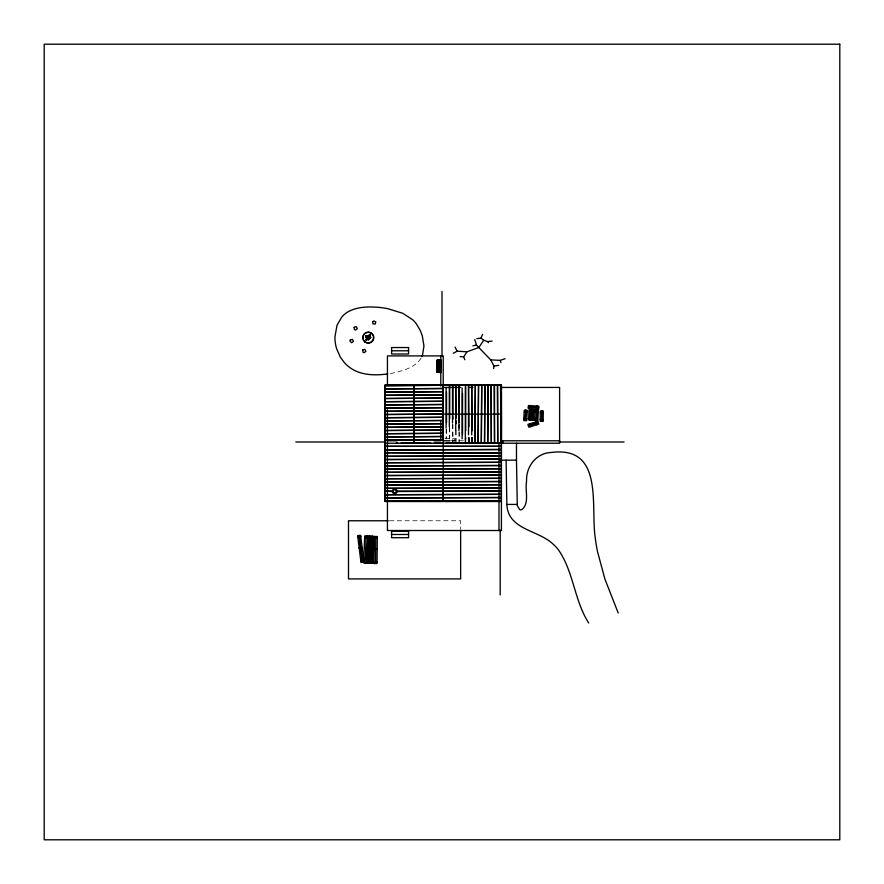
<?xml version="1.0" encoding="UTF-8"?>
<svg xmlns="http://www.w3.org/2000/svg" width="884" height="884" viewBox="0 0 884 884"><rect width="100%" height="100%" fill="white"/><g stroke="black" fill="none" stroke-linecap="round" stroke-linejoin="round"><path stroke-width="0.66" stroke-dasharray="4.42 3.31" d="M444.995 438.574L454.42 438.574L454.42 443.448M451.315 440.784L464.862 440.784M389.535 520.764L460.652 520.764L460.652 528.875M459.315 431.9L459.315 441.558M458.918 431.9L458.918 441.558M456.122 430.508L456.122 441.547M455.724 430.508L455.724 441.547M452.917 424.375L452.917 441.945L452.52 424.375M449.713 427.502L449.713 438.906M449.315 427.502L449.315 438.906M446.519 429.016L446.519 438.862M446.122 429.016L446.122 438.862M390.319 373.523A94.5 94.5 0 0 0 395.413 372.495C404.552 370.241 414.607 367.18 420.386 359.191A18.94 18.94 0 0 0 421.193 357.921"/><path stroke-width="1.33" d="M443.216 476.023L443.216 501.482L385.081 501.416L385.181 385.015L443.039 385.015L443.204 439.149M444.762 501.482L501.338 501.416L501.416 416.386M501.416 414.11L501.416 411.845M401.126 443.138L414.11 443.094L414.11 384.938L414.11 443.216M443.238 439.249L443.216 385.015L501.416 385.203L501.416 443.028L446.851 443.182M375.744 536.511L375.623 563.528L377.048 563.55L377.324 536.522L374.308 536.5L374.043 563.517L375.468 563.528M541.693 410.983L541.594 421.381L540.157 421.359L540.268 410.961L543.273 410.994L543.174 421.392L541.737 421.381L541.848 410.983M365.202 563.031L366.153 536.024M365.545 558.887L367.247 558.699M366.628 563.086L367.733 536.091M366.783 563.097L367.888 536.091M369.313 536.146L368.208 563.152L363.622 562.964L364.727 535.958L374.054 536.345L372.949 563.34L368.363 563.152L369.468 536.157M369.788 563.218L370.893 536.212M369.943 563.218L371.048 536.223M371.258 559.119L369.136 558.511M371.678 548.666L369.545 548.323M372.098 538.367L369.832 538.024M371.368 563.285L372.473 536.279M371.523 563.285L372.628 536.29M530.013 419.988L530.422 409.988M530.168 419.999L530.577 409.988M530.433 417.966L532.732 417.8M531.593 420.055L532.002 410.054M531.748 420.066L532.157 410.054M533.582 410.121L533.174 420.121L528.588 419.933L528.997 409.933L538.323 410.309L537.914 420.32L533.328 420.132L533.737 410.121M534.754 420.187L535.317 410.187M536.367 411.778L534.102 411.425M536.334 420.254L536.743 410.242M536.489 420.254L536.897 410.253M437.072 369.788L440.475 369.91L437.061 370.197L440.464 370.562L437.039 370.573L437.105 369.258L440.497 369.379L437.149 368.849L437.138 367.302M437.116 369.081L440.674 369.324L440.63 370.098L437.237 369.866M440.84 365.202L437.436 365.324L437.237 366.628L440.63 366.783L440.674 365.998L437.138 365.755L437.182 364.263L440.575 364.462L437.16 364.606L440.552 364.772L437.171 365.026L440.552 365.39L437.16 365.247L437.116 363.965L440.519 363.899L440.475 365.976L437.105 365.943L437.138 368.517L440.541 368.75M437.646 360.992L437.447 362.219L440.851 362.385L440.884 361.589L437.348 361.346L437.392 359.865L440.784 359.987L440.652 363.457L437.26 363.213L437.315 361.545L440.685 362.12M440.541 364.296L437.138 364.274L440.575 364.396L440.575 368.661L437.182 367.799L440.541 367.976L437.149 368.131L437.116 372.385L440.519 372.462L440.586 371.081L437.182 371.103L440.829 371.302M437.392 363.39L437.337 364.672L440.729 364.749L440.796 363.379L437.392 363.423L440.796 363.379M437.624 363.854L437.691 362.573L441.083 362.772L441.028 363.965L437.624 363.854L441.028 363.965M440.464 370.042L437.072 369.921L440.464 370.142L437.083 370.109L440.873 370.363L440.818 371.678L437.414 371.567L437.469 370.297L440.862 370.484M440.442 371.037L437.05 370.937L440.442 371.169L440.586 367.777L437.061 367.412L440.453 367.567M437.425 368.838L440.829 368.982L437.127 368.893L440.519 369.037L437.149 368.296L440.818 368.385L440.873 367.059L437.061 366.893L440.464 366.749L437.072 366.595L440.475 366.44L437.083 366.274L440.453 366.087L437.149 365.545L440.541 365.7L437.083 366.164L440.486 366.352L437.072 366.429L440.475 367.07L437.039 367.269L440.851 367.435L437.436 367.722L437.403 366.86L440.796 366.783L440.829 367.567L437.436 367.633L440.84 367.843M437.436 365.324L440.84 365.379L437.447 365.468L440.829 365.479L440.796 366.341L437.403 366.186M524.289 411.845L527.196 411.988M525.759 410.231L525.096 420.596L523.671 420.508L524.334 410.132L527.339 410.331L526.676 420.707L525.251 420.607L525.914 410.231M526.179 418.596L526.754 418.762L523.814 418.574M526.709 418.795L523.825 418.452M530.278 405.646L530.356 408.596M530.223 408.585L530.411 405.657M537.052 406.099L536.997 409.038L537.152 406.132M370.562 337.147L366.098 336.506L370.562 337.147L370.44 337.909C356.55 335.909 379.943 338.76 366.064 336.727L370.507 337.489L366.042 336.837M365.965 337.29L366.109 336.439L370.54 337.301M493.603 368.551L494.001 366.12L490.719 359.887L476.509 345.091L474.741 339.478M365.987 339.821L367.888 336.229L366.628 339.909L365.965 339.666L366.838 339.92L368.319 336.594L366.838 339.92M366.363 339.964L367.578 336.627L366.175 340.053L368.263 336.727M476.808 338.616L480.995 338.152L482.609 334.384M368.959 339.434C360.838 328.119 373.667 347.6 366.562 335.688M366.153 339.544L367.622 336.207M366.65 339.677L368.131 336.351M366.418 339.511L367.888 336.229M369.855 334.627C369.556 333.091 368.551 340.241 367.512 338.428M369.534 334.605L367.545 338.506L369.534 334.605L370.241 334.937M367.821 338.694L369.81 334.793M368.064 338.804L370.076 334.925M368.263 338.848L370.197 334.771M368.517 339.655L369.114 339.169L366.473 335.688L369.026 339.301M464.818 359.722L463.691 356.838L467.006 351.788L478.83 347.511L483.714 340.263L487.659 341.578L492.134 341.102M366.197 336.108L368.959 339.533L365.954 336.207M453.227 353.246L457.183 351.213L467.006 351.788M490.719 359.887L500.267 360.363L505.062 358.727M536.102 422.464L536.058 421.878L536.964 424.64M528.4 425.712L538.323 422.618L537.903 421.259L527.969 424.353L528.864 427.226L538.798 424.132L538.367 422.762L528.444 425.856M530.488 426.375L529.582 423.889L529.969 425.602M472.896 345.799L476.509 345.091M494.001 366.12L498.775 365.291M437.105 365.954L440.497 366.142L437.083 366.252L440.475 366.517L437.072 366.661L440.464 367.247L437.072 367.114L440.442 367.346L440.442 365.191L437.061 365.644L440.453 365.49M437.149 367.512L440.53 367.059L437.061 366.761M387.667 373.932C377.203 375.346 366.098 375.446 356.219 371.236A34.62 34.62 0 0 1 344.638 362.926L340.428 357.302L336.605 348.716A39.139 39.139 0 0 1 334.925 336.881L337.036 325.168L341.765 317.058A24.586 24.586 0 0 1 347.213 312.295C356.528 306.682 367.921 306.516 378.451 307.334A93.649 93.649 0 0 1 387.601 308.649L402.761 313.279L412.795 319.864A30.686 30.686 0 0 1 416.309 323.798L419.823 329.644A43.272 43.272 0 0 1 422.331 336.053L423.955 346.02L422.475 355.235A18.94 18.94 0 0 1 421.889 356.606M360.683 536.312L357.777 536.577L358.683 536.599M357.799 536.71L360.716 536.345M360.749 547.55L362.131 547.649M359.213 548.014L360.672 547.826M360.838 560.986L363.457 560.522M360.871 560.942L363.711 560.589M363.976 562.147L362.562 562.323L359.213 535.505M359.611 536.345L360.429 536.378M357.821 536.842L359.368 536.511M360.352 547.737L361.026 547.649M361.534 547.594L362.108 547.516L359.202 547.881L359.788 547.936M360.86 561.119L362.661 560.754M362.926 560.721L363.755 560.622M437.105 367.092L437.05 365.435L440.442 365.191M440.563 364.794L437.16 364.794L440.541 364.517M437.458 365.689L440.851 365.49M440.442 365.7L437.039 365.777L440.486 366.219L437.072 366.385L440.464 366.296M437.05 365.423L440.575 365.026L437.171 364.86L440.552 365.335M437.072 366.031L440.475 365.843L437.138 365.766M440.873 365.987L440.818 364.672L437.414 364.86L437.469 366.064L440.796 366.341L437.403 366.031M437.436 365.169L440.818 364.816M440.541 364.385L437.138 364.429L440.563 364.539M440.53 365.291L437.171 364.937M440.773 360.794L437.359 360.506M440.685 362.329L437.282 362.208L440.685 362.849L437.248 362.86M440.519 364.009L437.127 364.153L440.519 364.042M440.862 367.357L437.469 367.203L440.873 367.059M440.873 370.363L437.469 370.507L440.862 370.661M437.039 370.573L440.475 370.507M440.851 370.739L437.436 371.026L440.84 371.147M437.414 364.794L440.74 364.628M437.171 368.164L440.575 368.352L437.16 368.23L440.552 368.65L437.182 368.783L440.575 368.584L437.16 368.451M437.425 365.07L440.829 364.959M437.447 367.49L440.829 367.368M437.171 367.877L440.586 367.777M437.171 371.181L440.586 371.081M437.149 364.749L440.552 364.672M437.414 367.192L440.807 367.103M437.458 365.678L440.851 365.611M437.061 366.164L440.453 366.087M437.392 359.865L440.773 360.363M437.613 361.777L441.006 361.865L441.05 361.081L437.646 361.003L441.028 361.534M437.348 364.363L440.751 364.307L437.381 363.611M440.818 365.788L437.414 365.843L440.807 365.943M440.818 369.103L437.414 369.158L440.807 369.247M437.105 369.258L440.475 369.755M437.138 372.076L440.541 372.053M385.015 443.216L559.616 443.216L559.616 387.435L501.416 387.435M396.441 443.149L397.48 443.149M437.237 366.418L440.663 366.164L437.271 365.965M437.16 368.263L440.563 368.252M437.138 371.932L440.541 371.866L437.171 371.324M445.923 443.282L501.416 443.216M391.601 350.771L408.574 350.771M443.216 387.435L460.807 387.435M468.929 387.435L472.984 387.435M443.216 414.11L501.493 414.11M387.435 440.784L397.015 440.784M433.945 440.784L440.784 440.784L440.784 421.624M443.216 440.784L450.055 440.784M500.731 440.784L559.616 440.784M295.808 442L385.446 442M559.229 442L624.049 442M465.327 442.917L465.724 437.503M385.59 452.719L500.83 453.116L385.756 452.719M500.256 460.188L516.477 460.144L517.295 505.637L519.571 509.471A2.873 2.873 0 0 0 521.77 509.67C529.958 503.129 524.731 490.244 526.577 481.228C525.836 466.653 536.4 452.785 551.572 452.442C603.639 445.868 590.733 504.852 595.098 536.765A192.856 192.856 0 0 0 597.496 551.572L604.987 579.307L618.225 613.021M392.363 491.128L385.59 491.128L392.363 491.537M396.43 491.128L500.83 491.128L396.43 491.537M501.416 501.416L385.015 501.416L385.015 385.015L501.416 385.015L501.416 530.51L387.435 530.51L387.435 409.657M506.112 460.188L506.852 504.433L517.217 504.433M388.164 520.764L348.495 520.764L348.495 578.909L460.652 578.909L460.652 530.223M391.601 534.477L408.574 534.477M396.441 443.227L397.999 443.227M401.126 443.238L430.74 443.271M414.11 443.094L430.74 443.149M434.376 443.171L443.216 443.216M541.87 412.784L543.229 412.795L540.29 412.905M543.152 419.591L540.212 419.557L543.152 419.856M374.341 537.505L377.28 537.406M374.341 537.638L377.236 537.638M374.263 548.732L377.159 548.666M374.219 548.898L377.159 548.798M374.087 561.97L377.026 561.87M374.087 562.102L376.993 562.102M437.348 360.805L440.751 360.871L437.348 360.683M440.751 364.23L437.348 364.219L440.751 364.341M437.149 371.6L440.541 371.844M437.171 365.18L440.586 365.269M437.37 363.854L440.762 364.131M440.541 368.628L437.138 368.54L440.552 368.694M437.469 361.821L440.862 362.053L437.481 361.556M440.652 366.451L437.26 366.23M437.348 361.357L440.74 361.468M437.26 363.225L440.663 363.324M437.05 367.622L440.442 367.733M437.635 361.158L441.039 361.269M440.519 372.308L437.127 372.197L440.519 372.341M437.381 360.153L440.773 360.263M439.558 361.998L437.293 361.921L440.696 361.943M437.646 363.567L441.039 363.689M437.072 366.617L440.464 366.738M437.425 367.976L440.829 368.087M437.083 369.545L440.486 369.656M437.425 371.28L440.829 371.402M437.381 360.009L440.784 360.142M437.315 361.534L440.751 361.291M437.304 361.689L440.707 361.81M440.696 362.517L437.304 362.396L441.083 362.65L437.668 362.948L441.05 363.324L437.657 363.313L441.05 363.446M437.646 363.468L441.039 363.589L437.646 363.401M437.436 367.877L440.818 368.23M437.094 369.401L440.486 369.523M440.818 371.534L437.436 371.181M530.654 411.8L534.643 411.966M530.952 417.469L532.743 417.546M534.024 417.591L536.157 417.679L534.013 417.856M366.484 548.202L368.274 548.279M369.125 558.776L371.269 558.865M440.663 363.158L437.271 363.004L440.652 363.457M440.453 367.125L437.05 366.971L440.475 367.203M440.453 370.871L437.061 370.716L440.442 371.169M437.304 361.876L440.696 362.042M440.685 362.661L437.304 362.318L440.674 362.562M440.486 370.219L437.083 370.186M440.818 368.374L437.414 368.186L437.469 366.993L440.796 366.705L437.403 367.015L440.862 367.18M437.414 371.49L440.818 371.678M437.381 360.738L440.773 360.937M437.293 362.606L440.685 362.805M437.458 367.357L440.851 367.567M437.458 370.661L440.851 370.871M525.615 412.021L524.543 411.955M526.4 412.077L527.184 412.121L524.566 411.69M524.687 418.762L524.101 418.729M528.389 406.927L538.765 407.601L538.853 406.176L528.477 405.502L528.289 408.507L538.665 409.182L538.754 407.756L528.378 407.082M526.024 411.922L526.897 411.977M524.124 418.463L524.709 418.508M437.26 369.534L440.652 369.766L437.26 369.39M437.05 367.622L440.442 367.866L437.138 367.965L440.552 367.711L440.63 366.263M460.089 356.572L463.691 356.838M370.462 337.765L365.998 337.091L370.451 337.798M480.995 338.152L483.714 340.263M366.186 335.843L368.838 339.334M365.976 336.019L368.595 339.511M366.098 336.185L368.683 339.688M487.659 341.578L488.41 342.672M588.711 623.021C574.114 600.258 573.694 571.208 557.992 549.229A43.88 43.88 0 0 0 552.677 543.748C537.837 529.859 508.002 529.847 506.852 504.433M455.094 347.114L457.183 351.213M536.279 422.121L536.809 424.729M536.798 423.801L536.975 424.364M529.704 423.845L529.936 424.596M530.168 425.348L530.577 426.652M529.66 424.165L529.925 425.005M500.267 360.363L500.919 362.65M363.81 560.81L360.628 535.328L357.644 535.704L360.992 562.522L362.407 562.346L359.059 535.527M516.477 443.216L516.477 460.188M502.786 440.784L502.786 443.216M500.93 385.302L500.93 442.917L500.532 385.302M500.2 530.179L500.2 594.943M498.985 443.216L498.985 530.51M497.736 385.302L497.736 442.917L497.327 385.302M494.532 385.302L494.532 442.917L494.134 385.302M491.327 385.302L491.327 442.917L490.929 385.302M472.122 430.828L471.724 385.302L471.724 434.862M472.122 437.547L472.122 442.917L471.724 437.547M468.929 426.74L468.52 385.302L468.52 434.829M468.929 437.525L468.929 442.917L468.52 437.525M465.724 386.662L465.724 430.74M465.327 386.662L465.327 440.21M462.52 393.468L462.52 434.762M462.122 388.021L462.122 438.84M459.315 422.397L458.918 385.302L458.918 430.607M459.315 425.127L459.315 427.867M456.122 418.099L455.724 385.302L455.724 430.508M456.122 420.861L456.122 423.613M452.917 386.286L452.917 385.302L452.52 386.286M452.917 386.628L452.917 415.093M452.917 416.419L452.917 419.071M452.52 386.628L452.52 423.049M449.713 385.988L449.713 385.302L449.315 385.988M449.713 386.639L449.713 418.817M449.315 386.639L449.315 426.85M446.519 392.076L446.519 422.596M446.122 388.01L446.122 428.022M443.216 501.416L443.216 355.909L387.435 355.909L387.435 385.015M442 291.477L442 356.385M440.784 355.909L440.784 386.12M364.429 558.511L372.385 559.097L364.429 558.511M364.838 548.323L372.805 548.909L364.838 548.323M365.269 538.024L373.225 538.61L365.269 538.024M529.317 417.591L537.273 418.176L529.317 417.591M529.527 411.436L537.494 412.021L529.527 411.436M437.436 368.705L437.403 369.49L440.796 369.578L440.829 368.794L437.436 368.716M350.274 340.042L350.009 341.213L351.655 342.749L353.456 341.401L352.44 339.39L350.274 340.042M354.141 327.312L354.407 329.555L355.512 330.03L357.313 328.671L356.296 326.66L354.141 327.312M362.727 349.998L362.993 352.241L364.097 352.705L365.899 351.357L364.882 349.346L362.727 349.998M372.783 321.599L372.926 323.853L375.17 324.096L375.799 321.931L373.777 320.936L372.783 321.599M440.84 365.313L437.447 365.468L440.84 365.335M839.8 44.2L44.2 44.2L44.2 839.8L839.8 839.8L839.8 44.2M408.574 347.545L391.601 347.545L391.601 354.009L408.574 354.009L408.574 347.545M442.917 385.291L385.302 385.689L442.917 385.291M475.327 385.302L474.929 442.917L475.327 385.302M478.531 385.302L478.122 442.917L478.531 385.302M481.725 385.302L481.327 442.917L481.725 385.302M484.929 385.302L484.531 442.917L484.929 385.302M488.134 385.302L487.725 442.917L488.134 385.302M442.917 388.496L385.302 388.894L442.917 388.496M442.917 391.689L385.302 392.087L442.917 391.689M442.917 394.894L385.302 395.292L442.917 394.894M442.917 398.098L385.302 398.496L442.917 398.098M442.917 401.292L385.302 401.69L442.917 401.292M442.917 404.496L385.302 404.894L442.917 404.496M442.917 407.701L385.302 408.099L442.917 407.701M442.917 410.894L385.302 411.303L442.917 410.894M442.917 414.099L385.302 414.497L442.917 414.099M442.917 417.303L385.302 417.701L442.917 417.303M442.917 420.497L385.302 420.906L442.917 420.497M442.917 423.701L385.302 424.099L442.917 423.701M442.917 426.906L385.302 427.303L442.917 426.906M442.917 430.099L385.302 430.508L442.917 430.099M442.917 433.304L385.302 433.701L442.917 433.304M442.917 436.508L385.302 436.906L442.917 436.508M442.917 439.702L385.302 440.11L442.917 439.702M500.83 446.321L385.59 446.321L500.83 446.321M500.83 449.514L385.59 449.923L500.83 449.514M500.83 455.923L385.59 456.321L500.83 455.923M500.83 459.127L385.59 459.525L500.83 459.127M500.83 462.321L385.59 462.719L500.83 462.321M500.83 465.525L385.59 465.923L500.83 465.525M500.83 468.73L385.59 469.128L500.83 468.73M500.83 471.923L385.59 472.321L500.83 471.923M500.83 475.128L385.59 475.526L500.83 475.128M500.83 478.332L385.59 478.73L500.83 478.332M500.83 481.526L385.59 481.935L500.83 481.526M500.83 484.73L385.59 485.128L500.83 484.73M500.83 487.935L385.59 488.333L500.83 487.935M500.83 494.333L385.59 494.731L500.83 494.333M500.83 497.537L385.59 497.935L500.83 497.537M500.83 500.731L385.59 501.14L500.83 500.731M408.574 531.24L391.601 531.24L391.601 537.715L408.574 537.715L408.574 531.24M440.851 362.23L437.447 362.219L440.851 362.23M440.641 366.639L437.237 366.628L440.641 366.639M440.541 371.943L437.138 371.844L440.541 372.02M440.652 369.755L437.248 369.645L440.652 369.81M441.061 363.302L437.657 363.191L441.061 363.258M440.84 371.015L437.447 370.893L440.84 370.971M440.464 370.562L437.072 370.418L440.442 370.65M440.663 369.435L437.271 369.269L440.663 369.468M441.006 361.865L437.624 361.622L441.006 361.932M440.796 369.578L437.403 369.335L440.796 369.645M364.981 341.975A5.481 5.481 0 0 0 373.733 338.296A5.481 5.481 0 0 0 366.164 332.561A5.481 5.481 0 0 0 364.981 341.975M365.07 341.865A5.337 5.337 0 0 0 373.589 338.274A5.337 5.337 0 0 0 366.219 332.693A5.337 5.337 0 0 0 365.07 341.865M393.49 492.311A1.58 1.58 0 0 0 396.198 491.88A1.58 1.58 0 0 0 394.474 489.747A1.58 1.58 0 0 0 393.49 492.311M393.502 493.382A2.398 2.398 0 0 0 397.126 491.338A2.398 2.398 0 0 0 393.546 489.228A2.398 2.398 0 0 0 393.502 493.382"/></g></svg>
